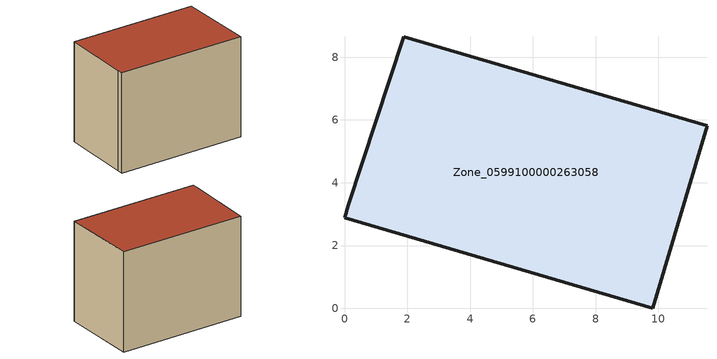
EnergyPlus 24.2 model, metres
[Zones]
Zone_0599100000263058
 floor ground (C_G): 0.12,3.28 1.88,8.65 11.55,5.82 9.82,0 0,2.88 z0.51
 wall outside (C_F): 9.82,0 11.55,5.82 1.88,8.65 0.12,3.28 0,2.88 9.82,0 z0.51:8.36
 roof outside (C_R): 1.88,8.65 0.12,3.28 0,2.88 9.82,0 11.55,5.82 z8.36
[BUILDING]
Pand.0599100000263058: North Axis=0; Terrain=City; Loads Convergence Tolerance Value=0.04; Temperature Convergence Tolerance Value=0.4; Solar Distribution=FullExterior; Maximum Number of Warmup Days=25; Minimum Number of Warmup Days=1
[Site:Location]
Rotterdam.The.Hague.AP_ZH_NLD Design_Conditions: Latitude=51.96; Longitude=4.45; Time Zone=1; Elevation=-4.5
[SITE:GROUNDTEMPERATURE:BUILDINGSURFACE]
18, 18, 18, 18, 18, 18, 18, 18, 18, 18, 18, 18
[MATERIAL] Thermal Absorptance=0.9; Solar Absorptance=0.7; Visible Absorptance=0.7
Name | Roughness | Thickness | Conductivity | Density | Specific Heat
G.TI.1965-1974 | MediumSmooth | 0.15 | 0.882353 | 540 | 1210
F.TI.1965-1974 | Rough | 0.3 | 0.697674 | 1920 | 840
R.TI.1965-1974 | MediumRough | 0.2 | 0.232558 | 1500 | 1000
[CONSTRUCTION]
C_G: G.TI.1965-1974
C_F: F.TI.1965-1974
C_R: R.TI.1965-1974
[ZONE]
Zone_0599100000263058: Type=1; Multiplier=1; Ceiling Height=Autocalculate; Volume=Autocalculate; Floor Area=autocalculate; Part of Total Floor Area=Yes
[ZONEINFILTRATION:DESIGNFLOWRATE]
Infil_Zone_0599100000263058: Zone or ZoneList or Space or SpaceList=Zone_0599100000263058; Schedule=AlwaysOn; Design Flow Rate Calculation Method=Flow/Area; Flow Rate per Floor Area=0.003; Constant Term Coefficient=1; Temperature Term Coefficient=0; Velocity Term Coefficient=0; Velocity Squared Term Coefficient=0
[HVACTEMPLATE:ZONE:IDEALLOADSAIRSYSTEM]
Zone_0599100000263058: Maximum Heating Supply Air Temperature=50; Minimum Cooling Supply Air Temperature=13; Maximum Heating Supply Air Humidity Ratio=0.0156; Minimum Cooling Supply Air Humidity Ratio=0.0077; Heating Limit=NoLimit; Cooling Limit=NoLimit; Dehumidification Control Type=ConstantSensibleHeatRatio; Cooling Sensible Heat Ratio=0.7; Dehumidification Setpoint=60; Humidification Control Type=None; Humidification Setpoint=30; Outdoor Air Method=None; Outdoor Air Flow Rate per Person=0.00944; Outdoor Air Flow Rate per Zone Floor Area=0; Outdoor Air Flow Rate per Zone=0; Demand Controlled Ventilation Type=None; Outdoor Air Economizer Type=NoEconomizer; Heat Recovery Type=None; Sensible Heat Recovery Effectiveness=0.7; Latent Heat Recovery Effectiveness=0.65
[ZONECONTROL:THERMOSTAT]
ThermostatControl_Zone_0599100000263058: Zone or ZoneList=Zone_0599100000263058; Control Type Schedule=DualSetpointControlType; Control 1=Thermostat_Zone_0599100000263058; Temperature Difference Between Cutout And Setpoint=0
[THERMOSTATSETPOINT:DUALSETPOINT]
Thermostat_Zone_0599100000263058: Heating Setpoint Temperature Schedule=HeatingSetpoint_Zone_0599100000263058; Cooling Setpoint Temperature Schedule=CoolingSetpoint_Zone_0599100000263058
[SCHEDULE:COMPACT]
HeatingSetpoint_Zone_0599100000263058: Through: 12/31, For: AllDays, Until: 24:00, 21
CoolingSetpoint_Zone_0599100000263058: Through: 12/31, For: AllDays, Until: 24:00, 24
DualSetpointControlType: Through: 12/31, For: AllDays, Until: 24:00, 4
AlwaysOn: Through: 12/31, For: AllDays, Until: 24:00, 1
